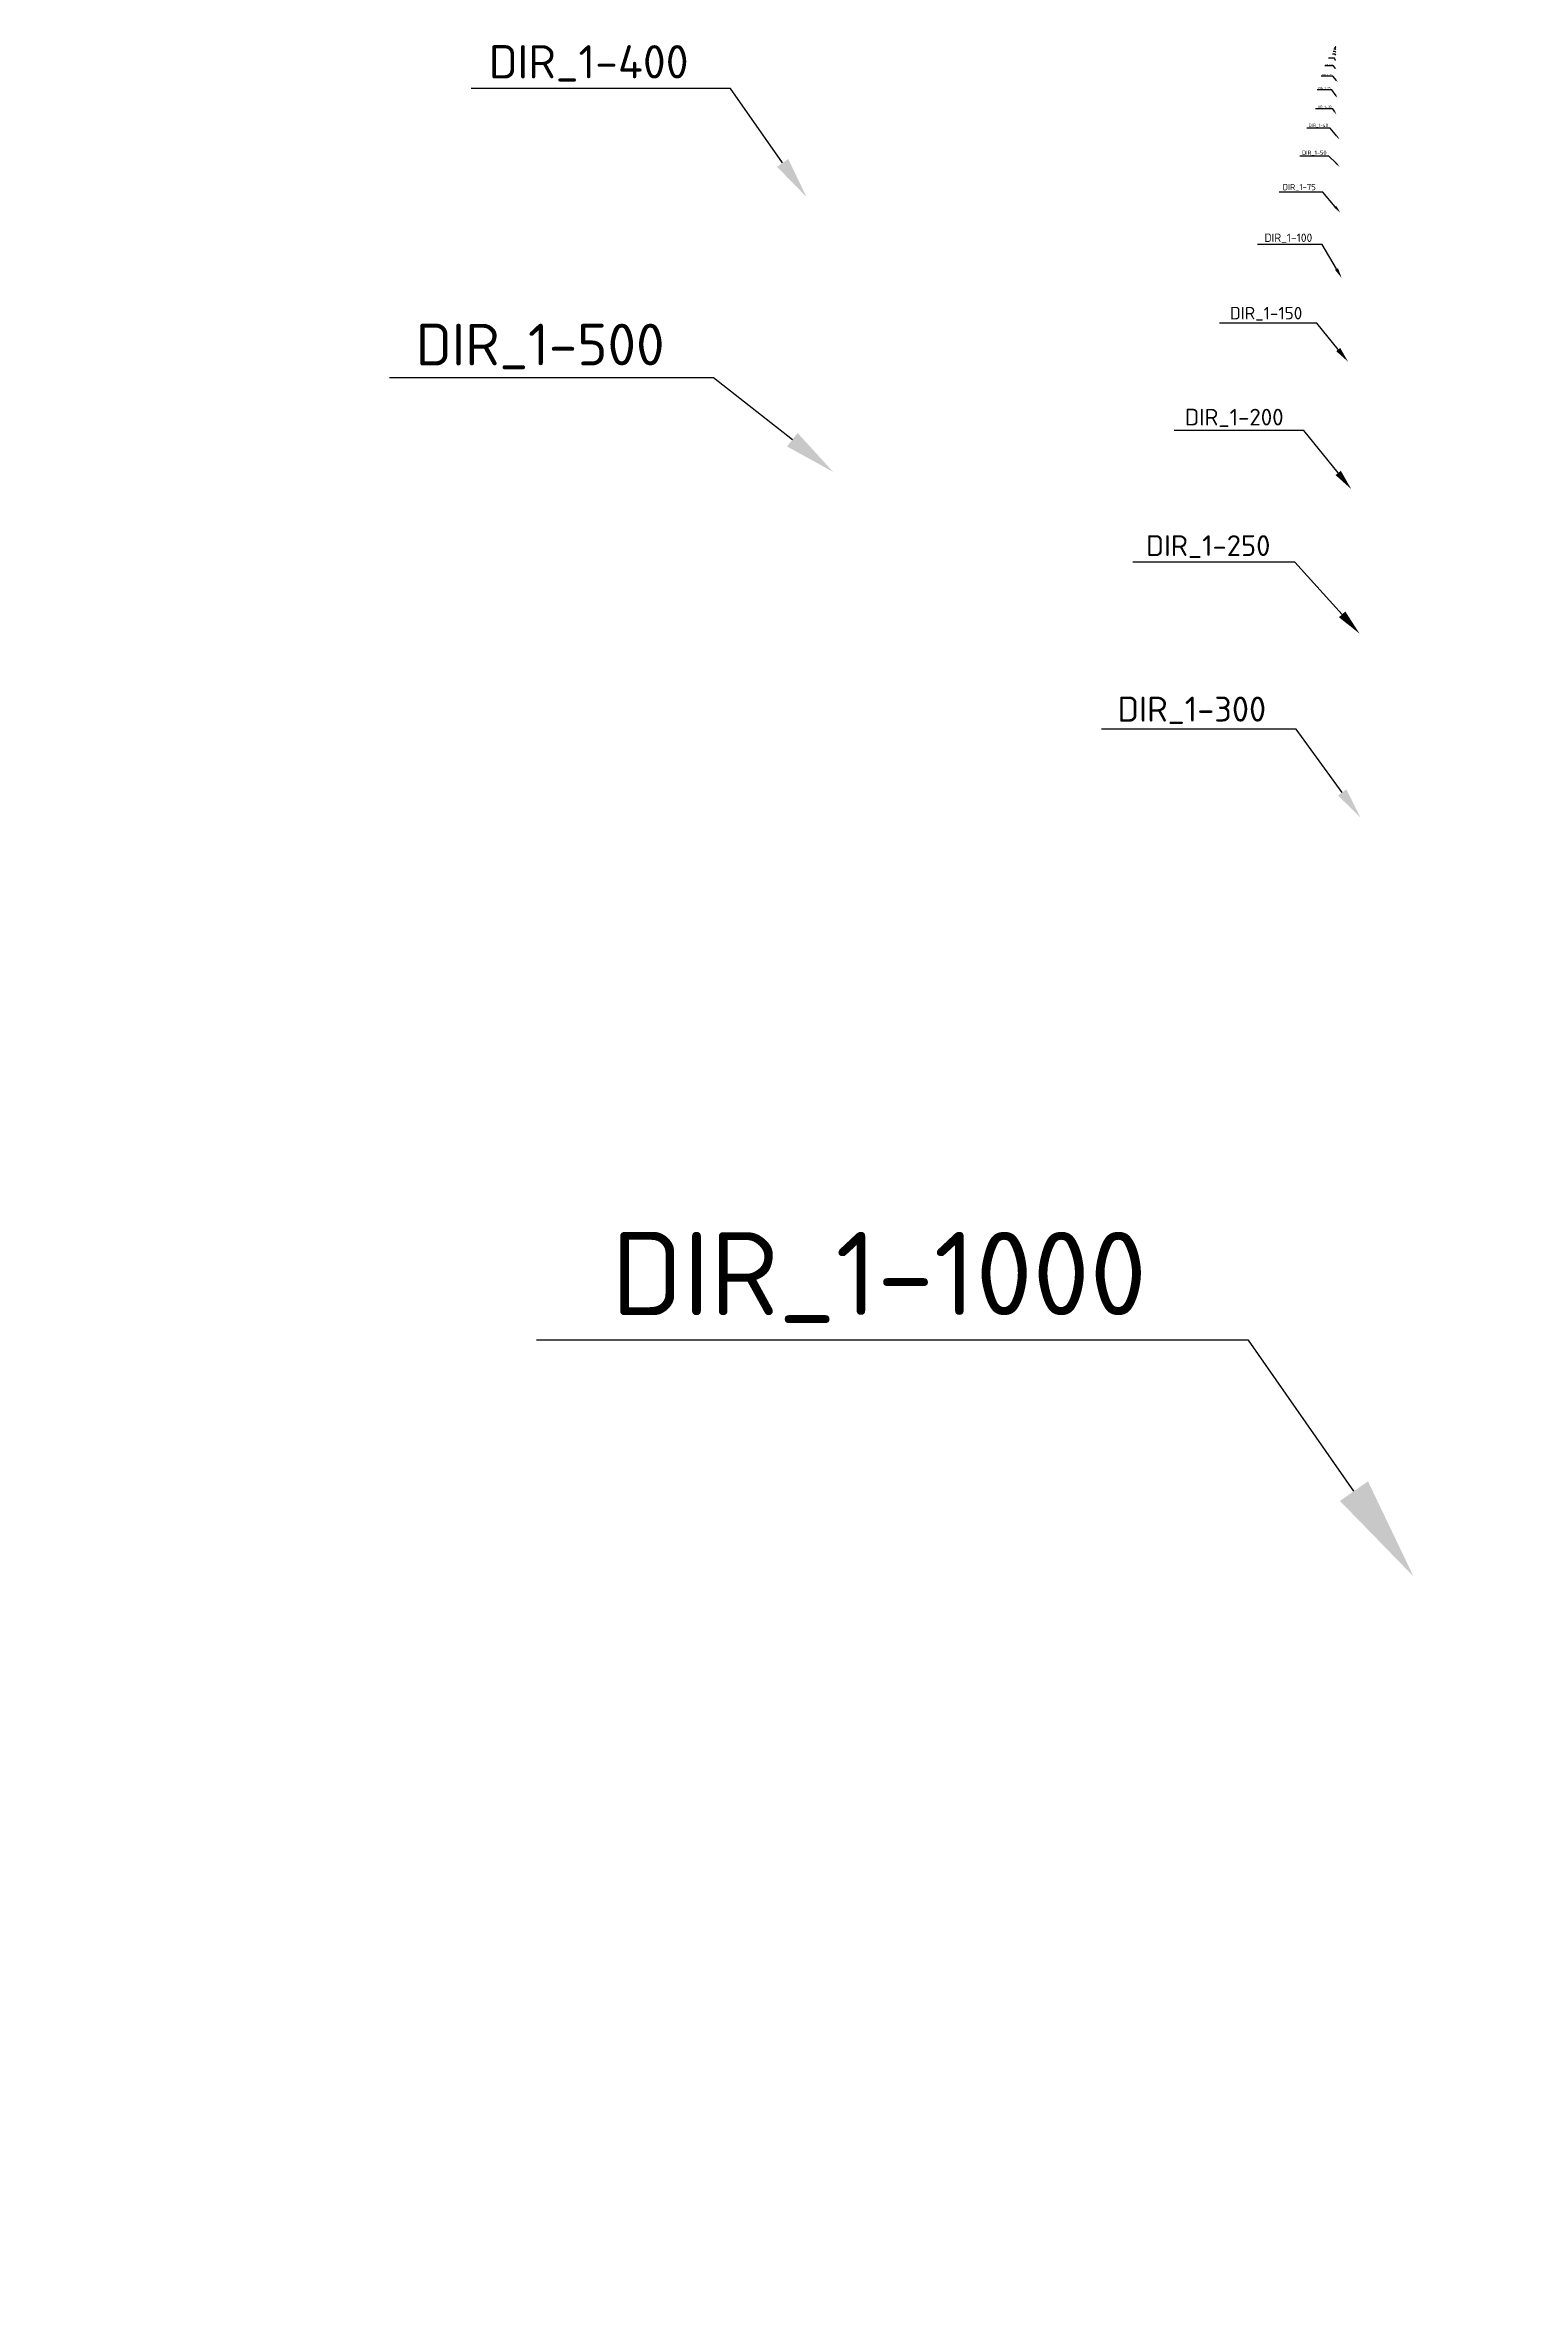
# Model space of a CAD drawing. Header units: millimetres. Extents: x 9508 to 4213564, y -7782 to 156074.
# Drawn here: x 120513 to 155998, y -1552 to 52491 of the extents above; entities that cross this region are included whole.
import ezdxf
from ezdxf import colors
from ezdxf.entities.mleader import LeaderData, LeaderLine
from ezdxf.math import Vec2, Vec3

# ---------------------------------------------------------------- set-up
doc = ezdxf.new("R2010")
doc.units = ezdxf.units.MM
doc.layers.add('ROTULACION', color=2, linetype='Continuous')
doc.styles.add('TEXTO_COTAS', font='isocpeur.ttf')

msp = doc.modelspace()

# ---------------------------------------------------------------- leaders
at = {"layer": 'ROTULACION'}
ml = msp.add_multileader_mtext('Standard', dxfattribs=at)
ml.set_content('DIR_1-400', color=7, style='TEXTO_COTAS')
ml.set_leader_properties(color=256)
ml.build(insert=Vec2(0, 0))
ml.multileader.update_dxf_attribs({"text_left_attachment_type": 6, "text_right_attachment_type": 6, "dogleg_length": 1.25, "arrow_head_size": 1000, "scale": 400})
ctx = ml.context
ctx.base_point, ctx.scale, ctx.char_height, ctx.arrow_head_size, ctx.landing_gap_size, ctx.plane_origin = Vec3(130667.6, 51447.9), 400, 800, 1000, 500, Vec3(137689.8, 50493.9)
ctx.left_attachment, ctx.right_attachment = 6, 6
notes = []
notes.append((ctx, [(0, (1, 1, 0), (136967.6, 51447.9), (-1, 0), 500, [(0, [(138796.9, 48839.2)], 0, [])])]))
ctx.mtext.insert, ctx.mtext.line_spacing_style, ctx.mtext.flow_direction = Vec3(131167.6, 52487.9), 2, 5
ml = msp.add_multileader_mtext('Standard', dxfattribs=at)
ml.set_content('DIR_1-2', color=7, style='TEXTO_COTAS')
ml.set_leader_properties(color=256)
ml.build(insert=Vec2(0, 0))
ml.multileader.update_dxf_attribs({"text_left_attachment_type": 6, "text_right_attachment_type": 6, "dogleg_length": 1.25, "arrow_head_size": 5, "scale": 2})
ctx = ml.context
ctx.base_point, ctx.scale, ctx.arrow_head_size, ctx.landing_gap_size, ctx.plane_origin = Vec3(151470.9, 52423.9), 2, 5, 2.5, Vec3(151731.3, 52208.8)
ctx.left_attachment, ctx.right_attachment = 6, 6
notes.append((ctx, [(0, (1, 1, 0), (151496.4, 52423.9), (-1, 0), 2.5, [(0, [(151505.7, 52410.4)], 0, [])])]))
ctx.mtext.insert, ctx.mtext.line_spacing_style, ctx.mtext.flow_direction = Vec3(151473.4, 52429.1), 2, 5
ml = msp.add_multileader_mtext('Standard', dxfattribs=at)
ml.set_content('DIR_1-1', color=7, style='TEXTO_COTAS')
ml.set_leader_properties(color=256)
ml.build(insert=Vec2(0, 0))
ml.multileader.update_dxf_attribs({"text_left_attachment_type": 6, "text_right_attachment_type": 6, "dogleg_length": 1.25, "arrow_head_size": 2.5})
ctx = ml.context
ctx.base_point, ctx.char_height, ctx.arrow_head_size, ctx.landing_gap_size, ctx.plane_origin = Vec3(151487.7, 52446.1), 2, 2.5, 1.25, Vec3(168407.6, 31039.1)
ctx.left_attachment, ctx.right_attachment = 6, 6
notes.append((ctx, [(0, (1, 1, 0), (151500, 52446.1), (-1, 0), 1.25, [(0, [(151504.9, 52439.1)], 0, [])])]))
ctx.mtext.insert, ctx.mtext.line_spacing_style, ctx.mtext.flow_direction = Vec3(151488.9, 52448.7), 2, 5
ml = msp.add_multileader_mtext('Standard', dxfattribs=at)
ml.set_content('DIR_1-15', color=7, style='TEXTO_COTAS')
ml.set_leader_properties(color=256)
ml.build(insert=Vec2(0, 0))
ml.multileader.update_dxf_attribs({"text_left_attachment_type": 6, "text_right_attachment_type": 6, "dogleg_length": 1.25, "arrow_head_size": 37.5, "scale": 15})
ctx = ml.context
ctx.base_point, ctx.scale, ctx.char_height, ctx.arrow_head_size, ctx.landing_gap_size, ctx.plane_origin = Vec3(151241.7, 51992.1), 15, 30, 37.5, 18.8, Vec3(151590.4, 51855.4)
ctx.left_attachment, ctx.right_attachment = 6, 6
notes.append((ctx, [(0, (1, 1, 0), (151448, 51992.1), (-1, 0), 18.8, [(0, [(151519.4, 51898.8)], 0, [])])]))
ctx.mtext.insert, ctx.mtext.line_spacing_style, ctx.mtext.flow_direction = Vec3(151260.5, 52031.1), 2, 5
ml = msp.add_multileader_mtext('Standard', dxfattribs=at)
ml.set_content('DIR_1-10', color=7, style='TEXTO_COTAS')
ml.set_leader_properties(color=256)
ml.build(insert=Vec2(0, 0))
ml.multileader.update_dxf_attribs({"text_left_attachment_type": 6, "text_right_attachment_type": 6, "dogleg_length": 1.25, "arrow_head_size": 25, "scale": 10})
ctx = ml.context
ctx.base_point, ctx.scale, ctx.char_height, ctx.arrow_head_size, ctx.landing_gap_size, ctx.plane_origin = Vec3(151332.4, 52170.5), 10, 20, 25, 12.5, Vec3(151480.6, 52155.2)
ctx.left_attachment, ctx.right_attachment = 6, 6
notes.append((ctx, [(0, (1, 1, 0), (151469.9, 52170.5), (-1, 0), 12.5, [(0, [(151511.9, 52099.5)], 0, [])])]))
ctx.mtext.insert, ctx.mtext.line_spacing_style, ctx.mtext.flow_direction = Vec3(151344.9, 52196.5), 2, 5
ml = msp.add_multileader_mtext('Standard', dxfattribs=at)
ml.set_content('DIR_1-5', color=7, style='TEXTO_COTAS')
ml.set_leader_properties(color=256)
ml.build(insert=Vec2(0, 0))
ml.multileader.update_dxf_attribs({"text_left_attachment_type": 6, "text_right_attachment_type": 6, "dogleg_length": 1.25, "arrow_head_size": 12.5, "scale": 5})
ctx = ml.context
ctx.base_point, ctx.scale, ctx.char_height, ctx.arrow_head_size, ctx.landing_gap_size, ctx.plane_origin = Vec3(151423.7, 52271.8), 5, 10, 12.5, 6.25, Vec3(154933.1, 49975.7)
ctx.left_attachment, ctx.right_attachment = 6, 6
notes.append((ctx, [(0, (1, 1, 0), (151487.5, 52271.8), (-1, 0), 6.25, [(0, [(151513.2, 52236.9)], 0, [])])]))
ctx.mtext.insert, ctx.mtext.line_spacing_style, ctx.mtext.flow_direction = Vec3(151430, 52284.8), 2, 5
ml = msp.add_multileader_mtext('Standard', dxfattribs=at)
ml.set_content('DIR_1-4', color=7, style='TEXTO_COTAS')
ml.set_leader_properties(color=256)
ml.build(insert=Vec2(0, 0))
ml.multileader.update_dxf_attribs({"text_left_attachment_type": 6, "text_right_attachment_type": 6, "dogleg_length": 1.25, "arrow_head_size": 10, "scale": 4})
ctx = ml.context
ctx.base_point, ctx.scale, ctx.char_height, ctx.arrow_head_size, ctx.landing_gap_size, ctx.plane_origin = Vec3(151439.6, 52335.2), 4, 8, 10, 5, Vec3(164018.8, 38290.5)
ctx.left_attachment, ctx.right_attachment = 6, 6
notes.append((ctx, [(0, (1, 1, 0), (151491.4, 52335.2), (-1, 0), 5, [(0, [(151507.5, 52312.3)], 0, [])])]))
ctx.mtext.insert, ctx.mtext.line_spacing_style, ctx.mtext.flow_direction = Vec3(151444.6, 52345.6), 2, 5
ml = msp.add_multileader_mtext('Standard', dxfattribs=at)
ml.set_content('DIR_1-3', color=7, style='TEXTO_COTAS')
ml.set_leader_properties(color=256)
ml.build(insert=Vec2(0, 0))
ml.multileader.update_dxf_attribs({"text_left_attachment_type": 6, "text_right_attachment_type": 6, "dogleg_length": 1.25, "arrow_head_size": 7.5, "scale": 3})
ctx = ml.context
ctx.base_point, ctx.scale, ctx.char_height, ctx.arrow_head_size, ctx.landing_gap_size, ctx.plane_origin = Vec3(151457.3, 52388.9), 3, 6, 7.5, 3.75, Vec3(152636, 51342.4)
ctx.left_attachment, ctx.right_attachment = 6, 6
notes.append((ctx, [(0, (1, 1, 0), (151495.5, 52388.9), (-1, 0), 3.75, [(0, [(151509, 52369.2)], 0, [])])]))
ctx.mtext.insert, ctx.mtext.line_spacing_style, ctx.mtext.flow_direction = Vec3(151461, 52396.7), 2, 5
ml = msp.add_multileader_mtext('Standard', dxfattribs=at)
ml.set_content('DIR_1-25', color=7, style='TEXTO_COTAS')
ml.set_leader_properties(color=256)
ml.build(insert=Vec2(0, 0))
ml.multileader.update_dxf_attribs({"text_left_attachment_type": 6, "text_right_attachment_type": 6, "dogleg_length": 1.25, "arrow_head_size": 62.5, "scale": 25})
ctx = ml.context
ctx.base_point, ctx.scale, ctx.char_height, ctx.arrow_head_size, ctx.landing_gap_size, ctx.plane_origin = Vec3(151053.7, 51415.7), 25, 50, 62.5, 31.2, Vec3(151758, 50992.3)
ctx.left_attachment, ctx.right_attachment = 6, 6
notes.append((ctx, [(0, (1, 1, 0), (151407.5, 51415.7), (-1, 0), 31.2, [(0, [(151544.7, 51218.1)], 0, [])])]))
ctx.mtext.insert, ctx.mtext.line_spacing_style, ctx.mtext.flow_direction = Vec3(151085, 51480.7), 2, 5
ml = msp.add_multileader_mtext('Standard', dxfattribs=at)
ml.set_content('DIR_1-20', color=7, style='TEXTO_COTAS')
ml.set_leader_properties(color=256)
ml.build(insert=Vec2(0, 0))
ml.multileader.update_dxf_attribs({"text_left_attachment_type": 6, "text_right_attachment_type": 6, "dogleg_length": 1.25, "arrow_head_size": 50, "scale": 20})
ctx = ml.context
ctx.base_point, ctx.scale, ctx.char_height, ctx.arrow_head_size, ctx.landing_gap_size, ctx.plane_origin = Vec3(151153.3, 51741.1), 20, 40, 50, 25, Vec3(151552.4, 51596.7)
ctx.left_attachment, ctx.right_attachment = 6, 6
notes.append((ctx, [(0, (1, 1, 0), (151436.3, 51741.1), (-1, 0), 25, [(0, [(151552.4, 51596.7)], 0, [])])]))
ctx.mtext.insert, ctx.mtext.line_spacing_style, ctx.mtext.flow_direction = Vec3(151178.3, 51793.1), 2, 5
ml = msp.add_multileader_mtext('Standard', dxfattribs=at)
ml.set_content('DIR_1-30', color=7, style='TEXTO_COTAS')
ml.set_leader_properties(color=256)
ml.build(insert=Vec2(0, 0))
ml.multileader.update_dxf_attribs({"text_left_attachment_type": 6, "text_right_attachment_type": 6, "dogleg_length": 1.25, "arrow_head_size": 75, "scale": 30})
ctx = ml.context
ctx.base_point, ctx.scale, ctx.char_height, ctx.arrow_head_size, ctx.landing_gap_size, ctx.plane_origin = Vec3(151012.3, 50957.2), 30, 60, 75, 37.5, Vec3(151518.3, 50818.9)
ctx.left_attachment, ctx.right_attachment = 6, 6
notes.append((ctx, [(0, (1, 1, 0), (151436.8, 50957.2), (-1, 0), 37.5, [(0, [(151518.3, 50818.9)], 0, [])])]))
ctx.mtext.insert, ctx.mtext.line_spacing_style, ctx.mtext.flow_direction = Vec3(151049.8, 51035.2), 2, 5
ml = msp.add_multileader_mtext('Standard', dxfattribs=at)
ml.set_content('DIR_1-40', color=7, style='TEXTO_COTAS')
ml.set_leader_properties(color=256)
ml.build(insert=Vec2(0, 0))
ml.multileader.update_dxf_attribs({"text_left_attachment_type": 6, "text_right_attachment_type": 6, "dogleg_length": 1.25, "arrow_head_size": 100, "scale": 40})
ctx = ml.context
ctx.base_point, ctx.scale, ctx.char_height, ctx.arrow_head_size, ctx.landing_gap_size, ctx.plane_origin = Vec3(150797.3, 50495.5), 40, 80, 100, 50, Vec3(151595.2, 50221)
ctx.left_attachment, ctx.right_attachment = 6, 6
notes.append((ctx, [(0, (1, 1, 0), (151371.3, 50495.5), (-1, 0), 50, [(0, [(151595.2, 50221)], 0, [])])]))
ctx.mtext.insert, ctx.mtext.line_spacing_style, ctx.mtext.flow_direction = Vec3(150847.3, 50599.5), 2, 5
ml = msp.add_multileader_mtext('Standard', dxfattribs=at)
ml.set_content('DIR_1-50', color=7, style='TEXTO_COTAS')
ml.set_leader_properties(color=256)
ml.build(insert=Vec2(0, 0))
ml.multileader.update_dxf_attribs({"text_left_attachment_type": 6, "text_right_attachment_type": 6, "dogleg_length": 1.25, "arrow_head_size": 125, "scale": 50})
ctx = ml.context
ctx.base_point, ctx.scale, ctx.char_height, ctx.arrow_head_size, ctx.landing_gap_size, ctx.plane_origin = Vec3(150632.9, 49822.4), 50, 100, 125, 62.5, Vec3(151473.3, 49624.9)
ctx.left_attachment, ctx.right_attachment = 6, 6
notes.append((ctx, [(0, (1, 1, 0), (151340.4, 49822.4), (-1, 0), 62.5, [(0, [(151597.9, 49562.4)], 0, [])])]))
ctx.mtext.insert, ctx.mtext.line_spacing_style, ctx.mtext.flow_direction = Vec3(150695.4, 49952.4), 2, 5
ml = msp.add_multileader_mtext('Standard', dxfattribs=at)
ml.set_content('DIR_1-75', color=7, style='TEXTO_COTAS')
ml.set_leader_properties(color=256)
ml.build(insert=Vec2(0, 0))
ml.multileader.update_dxf_attribs({"text_left_attachment_type": 6, "text_right_attachment_type": 6, "dogleg_length": 1.25, "arrow_head_size": 187.5, "scale": 75})
ctx = ml.context
ctx.base_point, ctx.scale, ctx.char_height, ctx.arrow_head_size, ctx.landing_gap_size, ctx.plane_origin = Vec3(150134.5, 48958.4), 75, 150, 187.5, 93.8, Vec3(175302.6, 26927.6)
ctx.left_attachment, ctx.right_attachment = 6, 6
notes.append((ctx, [(0, (1, 1, 0), (151195.8, 48958.4), (-1, 0), 93.8, [(0, [(151611.9, 48462.3)], 0, [])])]))
ctx.mtext.insert, ctx.mtext.line_spacing_style, ctx.mtext.flow_direction = Vec3(150228.3, 49153.4), 2, 5
ml = msp.add_multileader_mtext('Standard', dxfattribs=at)
ml.set_content('DIR_1-100', color=7, style='TEXTO_COTAS')
ml.set_leader_properties(color=256)
ml.build(insert=Vec2(0, 0))
ml.multileader.update_dxf_attribs({"text_left_attachment_type": 6, "text_right_attachment_type": 6, "dogleg_length": 1.25, "arrow_head_size": 250, "scale": 100})
ctx = ml.context
ctx.base_point, ctx.scale, ctx.char_height, ctx.arrow_head_size, ctx.landing_gap_size, ctx.plane_origin = Vec3(149665.1, 47700.6), 100, 200, 250, 125, Vec3(151296.5, 47565.7)
ctx.left_attachment, ctx.right_attachment = 6, 6
notes.append((ctx, [(0, (1, 1, 0), (151180.1, 47700.6), (-1, 0), 125, [(0, [(151645.6, 46894.4)], 0, [])])]))
ctx.mtext.insert, ctx.mtext.line_spacing_style, ctx.mtext.flow_direction = Vec3(149790.1, 47960.6), 2, 5
ml = msp.add_multileader_mtext('Standard', dxfattribs=at)
ml.set_content('DIR_1-150', color=7, style='TEXTO_COTAS')
ml.set_leader_properties(color=256)
ml.build(insert=Vec2(0, 0))
ml.multileader.update_dxf_attribs({"text_left_attachment_type": 6, "text_right_attachment_type": 6, "dogleg_length": 1.25, "arrow_head_size": 375, "scale": 150})
ctx = ml.context
ctx.base_point, ctx.scale, ctx.char_height, ctx.arrow_head_size, ctx.landing_gap_size, ctx.plane_origin = Vec3(148776.4, 45810.7), 150, 300, 375, 187.5, Vec3(152142.9, 44249.9)
ctx.left_attachment, ctx.right_attachment = 6, 6
notes.append((ctx, [(0, (1, 1, 0), (151048.9, 45810.7), (-1, 0), 187.5, [(0, [(151797.8, 44883.9)], 0, [])])]))
ctx.mtext.insert, ctx.mtext.line_spacing_style, ctx.mtext.flow_direction = Vec3(148963.9, 46200.7), 2, 5
ml = msp.add_multileader_mtext('Standard', dxfattribs=at)
ml.set_content('DIR_1-500', color=7, style='TEXTO_COTAS')
ml.set_leader_properties(color=256)
ml.build(insert=Vec2(0, 0))
ml.multileader.update_dxf_attribs({"text_left_attachment_type": 6, "text_right_attachment_type": 6, "dogleg_length": 1.25, "arrow_head_size": 1250, "scale": 500})
ctx = ml.context
ctx.base_point, ctx.scale, ctx.char_height, ctx.arrow_head_size, ctx.landing_gap_size, ctx.plane_origin = Vec3(128791.1, 44496.6), 500, 1000, 1250, 625, Vec3(137205.4, 43740.6)
ctx.left_attachment, ctx.right_attachment = 6, 6
notes.append((ctx, [(0, (1, 1, 0), (136566.1, 44496.6), (-1, 0), 625, [(0, [(139437.9, 42235.4)], 0, [])])]))
ctx.mtext.insert, ctx.mtext.line_spacing_style, ctx.mtext.flow_direction = Vec3(129416.1, 45796.6), 2, 5
ml = msp.add_multileader_mtext('Standard', dxfattribs=at)
ml.set_content('DIR_1-200', color=7, style='TEXTO_COTAS')
ml.set_leader_properties(color=256)
ml.build(insert=Vec2(0, 0))
ml.multileader.update_dxf_attribs({"text_left_attachment_type": 6, "text_right_attachment_type": 6, "dogleg_length": 1.25, "arrow_head_size": 500, "scale": 200})
ctx = ml.context
ctx.base_point, ctx.scale, ctx.char_height, ctx.arrow_head_size, ctx.landing_gap_size, ctx.plane_origin = Vec3(147630, 43232.9), 200, 400, 500, 250, Vec3(150925.6, 42949.6)
ctx.left_attachment, ctx.right_attachment = 6, 6
notes.append((ctx, [(0, (1, 1, 0), (150740, 43232.9), (-1, 0), 250, [(0, [(151874.9, 41822.7)], 0, [])])]))
ctx.mtext.insert, ctx.mtext.line_spacing_style, ctx.mtext.flow_direction = Vec3(147880, 43752.9), 2, 5
ml = msp.add_multileader_mtext('Standard', dxfattribs=at)
ml.set_content('DIR_1-250', color=7, style='TEXTO_COTAS')
ml.set_leader_properties(color=256)
ml.build(insert=Vec2(0, 0))
ml.multileader.update_dxf_attribs({"text_left_attachment_type": 6, "text_right_attachment_type": 6, "dogleg_length": 1.25, "arrow_head_size": 625, "scale": 250})
ctx = ml.context
ctx.base_point, ctx.scale, ctx.char_height, ctx.arrow_head_size, ctx.landing_gap_size, ctx.plane_origin = Vec3(146636.3, 40066.7), 250, 500, 625, 312.5, Vec3(152054.9, 37594.4)
ctx.left_attachment, ctx.right_attachment = 6, 6
notes.append((ctx, [(0, (1, 1, 0), (150523.8, 40066.7), (-1, 0), 312.5, [(0, [(152075.7, 38351.4)], 0, [])])]))
ctx.mtext.insert, ctx.mtext.line_spacing_style, ctx.mtext.flow_direction = Vec3(146948.8, 40716.7), 2, 5
ml = msp.add_multileader_mtext('Standard', dxfattribs=at)
ml.set_content('DIR_1-300', color=7, style='TEXTO_COTAS')
ml.set_leader_properties(color=256)
ml.build(insert=Vec2(0, 0))
ml.multileader.update_dxf_attribs({"text_left_attachment_type": 6, "text_right_attachment_type": 6, "dogleg_length": 1.25, "arrow_head_size": 750, "scale": 300})
ctx = ml.context
ctx.base_point, ctx.scale, ctx.char_height, ctx.arrow_head_size, ctx.landing_gap_size, ctx.plane_origin = Vec3(145887.6, 36059.6), 300, 600, 750, 375, Vec3(151048.8, 35350.7)
ctx.left_attachment, ctx.right_attachment = 6, 6
notes.append((ctx, [(0, (1, 1, 0), (150552.6, 36059.6), (-1, 0), 375, [(0, [(152099.5, 33930.3)], 0, [])])]))
ctx.mtext.insert, ctx.mtext.line_spacing_style, ctx.mtext.flow_direction = Vec3(146262.6, 36839.6), 2, 5
ml = msp.add_multileader_mtext('Standard', dxfattribs=at)
ml.set_content('DIR_1-1000', color=7, style='TEXTO_COTAS')
ml.set_leader_properties(color=256)
ml.build(insert=Vec2(0, 0))
ml.multileader.update_dxf_attribs({"text_left_attachment_type": 6, "text_right_attachment_type": 6, "dogleg_length": 1.25, "arrow_head_size": 2500, "scale": 1000})
ctx = ml.context
ctx.base_point, ctx.scale, ctx.char_height, ctx.arrow_head_size, ctx.landing_gap_size, ctx.plane_origin = Vec3(132857.3, 21383.6), 1000, 2000, 2500, 1250, Vec3(150470.6, 19589.2)
ctx.left_attachment, ctx.right_attachment = 6, 6
notes.append((ctx, [(0, (1, 1, 0), (149407.3, 21383.6), (-1, 0), 1250, [(0, [(153370.8, 15706.2)], 0, [])])]))
ctx.mtext.insert, ctx.mtext.line_spacing_style, ctx.mtext.flow_direction = Vec3(134107.3, 23983.6), 2, 5
ml = msp.add_multileader_mtext('Standard', dxfattribs=at)
ml.set_content('DIRECTRIZ ANOTATIVA', color=7, style='TEXTO_COTAS')
ml.set_leader_properties(color=256)
ml.build(insert=Vec2(0, 0))
ml.multileader.update_dxf_attribs({"text_left_attachment_type": 5, "text_right_attachment_type": 5, "dogleg_length": 1.25, "arrow_head_size": 1250, "scale": 500})
ctx = ml.context
ctx.base_point, ctx.scale, ctx.char_height, ctx.arrow_head_size, ctx.landing_gap_size, ctx.plane_origin = Vec3(29255.2, -1551.9), 500, 1000, 1250, 625, Vec3(24939, 869.2)
ctx.left_attachment, ctx.right_attachment = 5, 5
notes.append((ctx, [(0, (1, 1, 0), (28630.2, -1551.9), (1, 0), 625, [(0, [(24939, 869.2)], 0, [])])]))
ctx.mtext.insert, ctx.mtext.width, ctx.mtext.flow_direction = Vec3(29880.2, 1314.8), 8367.367, 5
for ctx, leaders in notes:
    for number, flags, end, landing, length, lines in leaders:
        leader = LeaderData()
        leader.index, (leader.has_last_leader_line, leader.has_dogleg_vector, leader.attachment_direction) = number, flags
        leader.last_leader_point, leader.dogleg_vector, leader.dogleg_length = Vec3(end), Vec3(landing), length
        for number, points, colour, breaks in lines:
            line = LeaderLine()
            line.index, line.vertices, line.color, line.breaks = number, Vec3.list(points), colors.encode_raw_color(colour), breaks
            leader.lines.append(line)
        ctx.leaders.append(leader)

doc.saveas('drawing.dxf')
